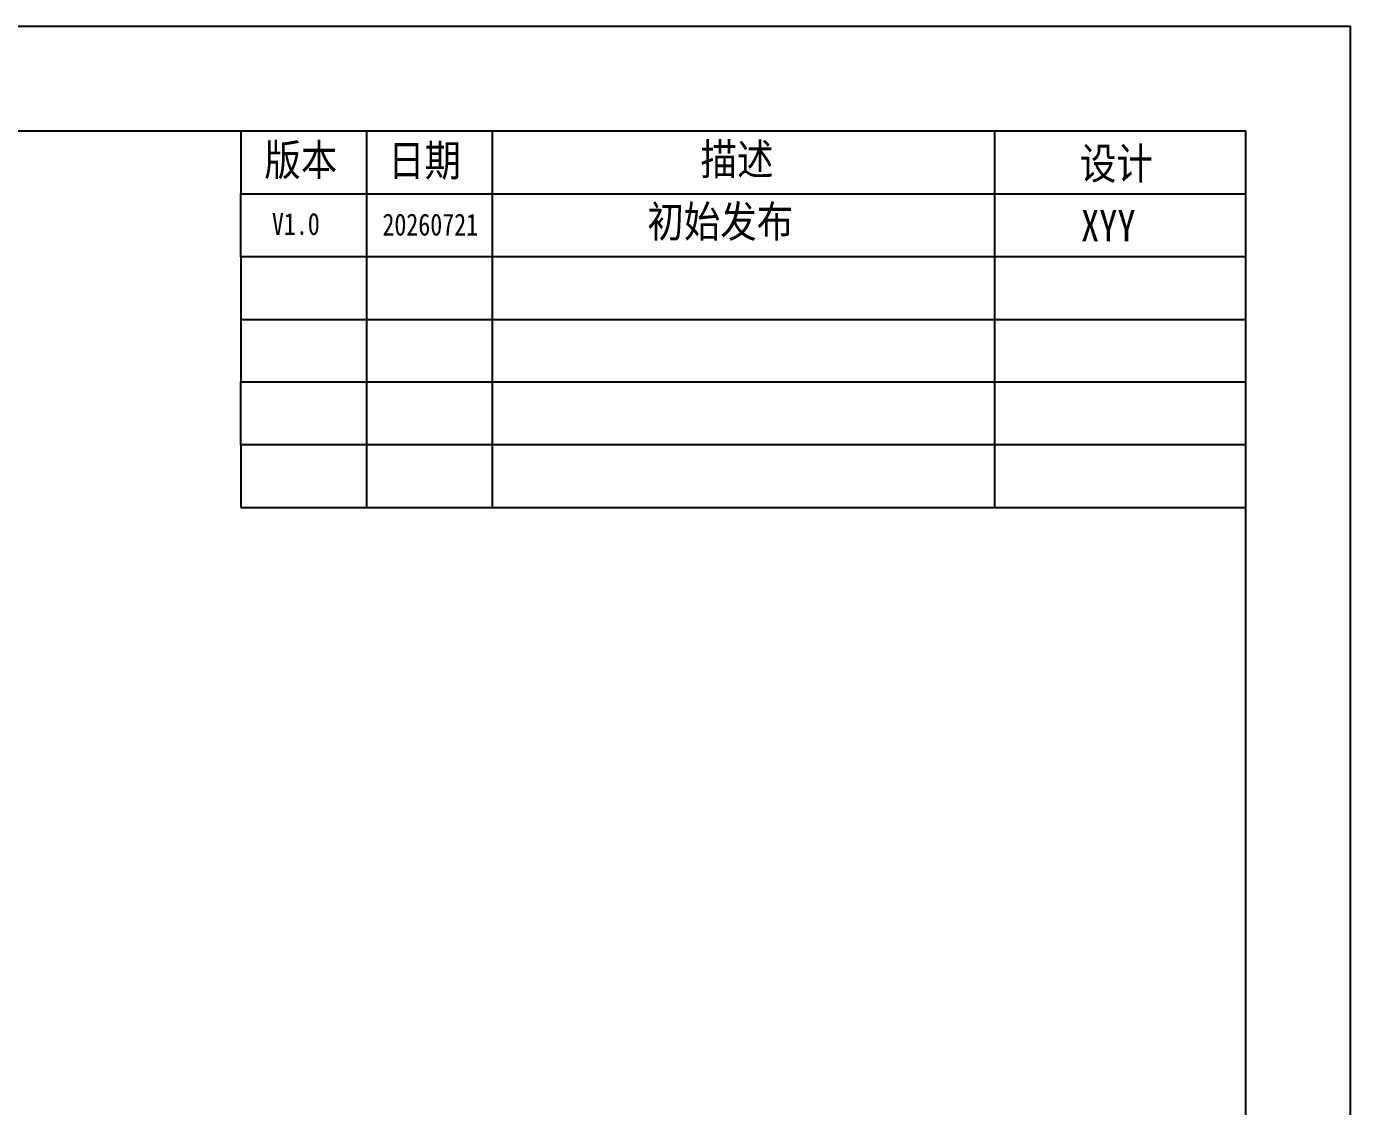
# Model space of a CAD drawing. Header units: millimetres. Extents: x 0 to 1189, y 25 to 866.
# Drawn here: x 872.8 to 1189, y 608.1 to 866 of the extents above; entities that cross this region are included whole.
import ezdxf

# ---------------------------------------------------------------- set-up
doc = ezdxf.new("R2010")
doc.units = ezdxf.units.MM
doc.header["$LTSCALE"] = 65.395
doc.layers.get('0').update_dxf_attribs({"linetype": 'CONTINUOUS'})
doc.styles.get("Standard").update_dxf_attribs({"font": 'txt', "width": 0.85})
doc.styles.add('TEXTSTYLE_1', font='gdt', dxfattribs={"width": 0.8})

msp = doc.modelspace()

# ---------------------------------------------------------------- linework, layer by layer
for p, q in [((954, 841), (954, 796)), ((984, 841), (984, 796)), ((1104, 841), (1104, 796)), ((923.994, 796.107), (923.994, 781.107)), ((953.994, 796.107), (953.994, 751.107)), ((983.994, 796.107), (983.994, 751.107)), ((1103.994, 796.107), (1103.994, 751.107)), ((1163.994, 751.107), (1163.994, 796.107)), ((923.994, 766.107), (923.994, 781.107)), ((923.994, 781.107), (1163.994, 781.107)), ((1163.994, 766.107), (923.994, 766.107)), ((923.994, 766.107), (923.994, 751.107)), ((923.994, 751.107), (1163.994, 751.107))]:
    msp.add_line(p, q)
at = {"color": 7, "linetype": 'Continuous'}
for points in [[(0, 25), (1189, 25), (1189, 866), (0, 866)], [(25, 50), (1164, 50), (1164, 841), (25, 841)]]:
    msp.add_lwpolyline(points, close=True, dxfattribs=at)
for points in [[(1164, 811), (924, 811), (924, 796), (1164, 796), (1164, 841), (924, 841), (924, 826)], [(924, 811), (924, 826), (1164, 826)]]:
    msp.add_lwpolyline(points)

# ---------------------------------------------------------------- texts
at = {"lineweight": -3, "char_height": 7.5163, "attachment_point": 5}
for s, insert, width in [('{\\fSimSun|b0|i0|c134|p54;版本}', (938.341, 833.688), 32.26492), ('{\\fSimSun|b0|i0|c134|p54;日期}', (967.892, 833.583), 32.26492), ('{\\fSimSun|b0|i0|c134|p54;描述}', (1042.5, 833.892), 32.26492), ('{\\fSimSun|b0|i0|c134|p54;设计}', (1133.082, 832.877), 32.26492), ('{\\fSimSun|b0|i0|c134|p54;初始发布}', (1038.51, 818.997), 49.01933), ('{\\fSimSun|b0|i0|c134|p54;XYY}', (1131.165, 818.445), 32.26492)]:
    msp.add_mtext(s, dxfattribs=dict(at, insert=insert, width=width))
at = {"insert": (931.434, 821.482), "char_height": 5.25, "width": 18.95171, "attachment_point": 1, "style": 'TEXTSTYLE_1'}
msp.add_mtext('{\\fSimSun|b0|i0|c0|p2;V1.0}', dxfattribs=at)
at = {"color": 0, "insert": (957.824, 821.323), "char_height": 5.25, "width": 28.21107, "attachment_point": 1, "style": 'TEXTSTYLE_1'}
msp.add_mtext('{\\fSimSun|b0|i0|c134|p54;20260721}', dxfattribs=at)

doc.saveas('drawing.dxf')
